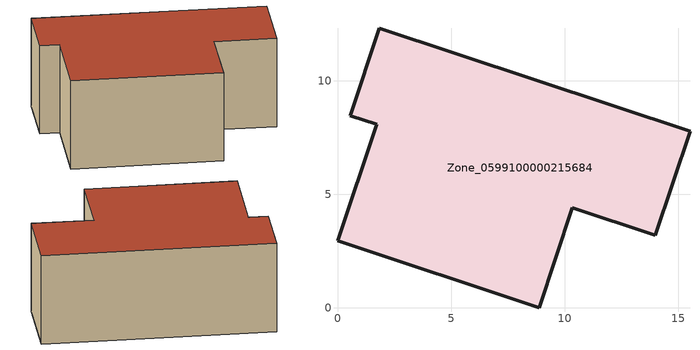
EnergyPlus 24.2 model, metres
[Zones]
Zone_0599100000215684
 floor ground (C_G): 1.84,12.31 15.51,7.78 13.98,3.19 10.33,4.41 8.87,0 0,2.95 1.72,8.07 0.56,8.46 z0
 wall outside (C_F): 8.87,0 10.33,4.41 13.98,3.19 15.51,7.78 1.84,12.31 0.56,8.46 1.72,8.07 0,2.95 8.87,0 z0:5.87
 roof outside (C_R): 1.72,8.07 0,2.95 8.87,0 10.33,4.41 13.98,3.19 15.51,7.78 1.84,12.31 0.56,8.46 z5.87
[BUILDING]
Pand.0599100000215684: North Axis=0; Terrain=City; Loads Convergence Tolerance Value=0.04; Temperature Convergence Tolerance Value=0.4; Solar Distribution=FullExterior; Maximum Number of Warmup Days=25; Minimum Number of Warmup Days=1
[Site:Location]
Rotterdam.The.Hague.AP_ZH_NLD Design_Conditions: Latitude=51.96; Longitude=4.45; Time Zone=1; Elevation=-4.5
[SITE:GROUNDTEMPERATURE:BUILDINGSURFACE]
18, 18, 18, 18, 18, 18, 18, 18, 18, 18, 18, 18
[MATERIAL] Thermal Absorptance=0.9; Solar Absorptance=0.7; Visible Absorptance=0.7
Name | Roughness | Thickness | Conductivity | Density | Specific Heat
G.TC.1975-1991 | MediumSmooth | 0.15 | 0.288461 | 540 | 1210
F.TC.1975-1991 | Rough | 0.3 | 0.230769 | 1920 | 840
R.TC.1975-1991 | MediumRough | 0.2 | 0.153846 | 1500 | 1000
[CONSTRUCTION]
C_G: G.TC.1975-1991
C_F: F.TC.1975-1991
C_R: R.TC.1975-1991
[ZONE]
Zone_0599100000215684: Type=1; Multiplier=1; Ceiling Height=Autocalculate; Volume=Autocalculate; Floor Area=autocalculate; Part of Total Floor Area=Yes
[ZONEINFILTRATION:DESIGNFLOWRATE]
Infil_Zone_0599100000215684: Zone or ZoneList or Space or SpaceList=Zone_0599100000215684; Schedule=AlwaysOn; Design Flow Rate Calculation Method=Flow/Area; Flow Rate per Floor Area=0.003; Constant Term Coefficient=1; Temperature Term Coefficient=0; Velocity Term Coefficient=0; Velocity Squared Term Coefficient=0
[HVACTEMPLATE:ZONE:IDEALLOADSAIRSYSTEM]
Zone_0599100000215684: Maximum Heating Supply Air Temperature=50; Minimum Cooling Supply Air Temperature=13; Maximum Heating Supply Air Humidity Ratio=0.0156; Minimum Cooling Supply Air Humidity Ratio=0.0077; Heating Limit=NoLimit; Cooling Limit=NoLimit; Dehumidification Control Type=ConstantSensibleHeatRatio; Cooling Sensible Heat Ratio=0.7; Dehumidification Setpoint=60; Humidification Control Type=None; Humidification Setpoint=30; Outdoor Air Method=None; Outdoor Air Flow Rate per Person=0.00944; Outdoor Air Flow Rate per Zone Floor Area=0; Outdoor Air Flow Rate per Zone=0; Demand Controlled Ventilation Type=None; Outdoor Air Economizer Type=NoEconomizer; Heat Recovery Type=None; Sensible Heat Recovery Effectiveness=0.7; Latent Heat Recovery Effectiveness=0.65
[ZONECONTROL:THERMOSTAT]
ThermostatControl_Zone_0599100000215684: Zone or ZoneList=Zone_0599100000215684; Control Type Schedule=DualSetpointControlType; Control 1=Thermostat_Zone_0599100000215684; Temperature Difference Between Cutout And Setpoint=0
[THERMOSTATSETPOINT:DUALSETPOINT]
Thermostat_Zone_0599100000215684: Heating Setpoint Temperature Schedule=HeatingSetpoint_Zone_0599100000215684; Cooling Setpoint Temperature Schedule=CoolingSetpoint_Zone_0599100000215684
[SCHEDULE:COMPACT]
HeatingSetpoint_Zone_0599100000215684: Through: 12/31, For: AllDays, Until: 24:00, 21
CoolingSetpoint_Zone_0599100000215684: Through: 12/31, For: AllDays, Until: 24:00, 24
DualSetpointControlType: Through: 12/31, For: AllDays, Until: 24:00, 4
AlwaysOn: Through: 12/31, For: AllDays, Until: 24:00, 1
